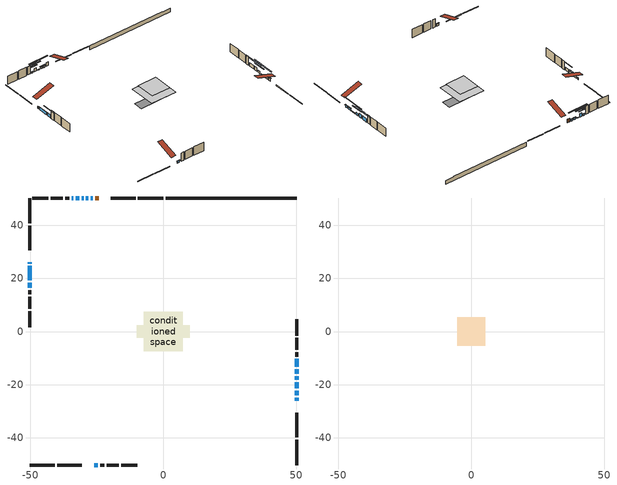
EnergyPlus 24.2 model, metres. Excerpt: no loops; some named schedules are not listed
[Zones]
conditioned space
 floor outside (Floor1 construction): -2.26,-2.26 -2.26,2.26 2.26,2.26 2.26,-2.26 z0.64
 floor adiabatic (AdiabaticFloorConstruction): -7.38,-7.38 -7.38,7.38 7.38,7.38 7.38,-7.38 z3.08
 floor foundation (Slab1 construction): -9.9,-2.45 -9.9,2.45 9.9,2.45 9.9,-2.45 z-1.65
 wall outside (RimJoist1 construction): -0.03,50.28 -9.51,50.28 / -50.28,-50.28 -40.79,-50.28 / -50.28,50.28 -50.28,40.79 / 50.28,-50.28 50.28,-40.79 z0.64:0.94
 wall outside (RimJoist2 construction): -10.44,50.28 -19.7,50.28 / -39.86,-50.28 -30.6,-50.28 / -50.28,39.86 -50.28,30.6 / 50.28,-39.86 50.28,-30.6 z0.64:0.94
 wall outside (AdiabaticWallConstruction 1): -24.29,50.28 -25.66,50.28 z0.64:2.67
 wall outside (AdiabaticWallConstruction): -50.28,26.01 -50.28,25.6 z0.64:1.86; 50.28,-26.01 50.28,-25 / 50.28,-24.07 50.28,-22.29 z0.64:1.91; -26.59,50.28 -27.26,50.28 / -28.18,50.28 -29.1,50.28 / -26.01,-50.28 -24.69,-50.28 z0.64:1.66; -50.28,24.67 -50.28,19.38 z0.64:2.16; 50.28,-21.36 50.28,-19.08 / -30.02,50.28 -30.79,50.28 z0.64:1.02; 50.28,-18.15 50.28,-16.83 z0.64:1.96; 50.28,-15.9 50.28,-14.23 z0.64:2.67; 50.28,-13.3 50.28,-10.35 / -31.72,50.28 -32.94,50.28 z0.64:2.57; -33.86,50.28 -34.48,50.28 z0.64:1.56; -50.28,18.45 -50.28,16.47 z0.64:2.47
 wall outside (Wall1 construction): -35.4,50.28 -36.94,50.28 / -23.76,-50.28 -22.22,-50.28 / -50.28,15.54 -50.28,14 / 50.28,-9.42 50.28,-7.88 z0.64:5.52
 wall outside (Wall2 construction): -37.87,50.28 -42.38,50.28 / -21.29,-50.28 -16.78,-50.28 / -50.28,13.07 -50.28,8.56 / 50.28,-6.95 50.28,-2.44 z0.64:5.52
 wall outside (Wall3 construction): -43.31,50.28 -49.35,50.28 / -15.86,-50.28 -9.81,-50.28 / -50.28,7.64 -50.28,1.59 / 50.28,-1.52 50.28,4.53 z0.64:5.52
 wall foundation (FoundationWall1 construction): 0.9,50.28,-1.65 0.9,50.28,0.64 45.34,50.28,0.64 45.34,50.28,0.41 50.28,50.28,0.41 50.28,50.28,-1.65
 window (WindowConstruction 12): -50.28,26.01 -50.28,25.6 z0.64:1.86
 window (WindowConstruction 6): 50.28,-26.01 50.28,-25 z0.64:1.91
 window (WindowConstruction 7): 50.28,-24.07 50.28,-22.29 z0.64:1.91
 window (WindowConstruction 8): -26.59,50.28 -27.25,50.28 z0.64:1.65
 window (WindowConstruction 9): -28.18,50.28 -29.1,50.28 z0.64:1.65
 window (WindowConstruction 10): -26.01,-50.28 -24.69,-50.28 z0.64:1.65
 window (WindowConstruction 11): -50.28,24.67 -50.28,19.38 z0.64:2.16
 window (WindowConstruction 13): 50.28,-21.36 50.28,-19.08 z0.64:1.02
 window (WindowConstruction 14): -30.03,50.28 -30.79,50.28 z0.64:1.02
 window (WindowConstruction): 50.28,-18.15 50.28,-16.83 z0.64:1.96
 window (WindowConstruction 1): 50.28,-15.9 50.28,-14.23 z0.64:2.67
 window (WindowConstruction 2): 50.28,-13.3 50.28,-10.35 z0.64:2.57
 window (WindowConstruction 3): -31.72,50.28 -32.94,50.28 z0.64:2.57
 window (WindowConstruction 4): -33.86,50.28 -34.47,50.28 z0.64:1.55
 window (WindowConstruction 5): -50.28,18.45 -50.28,16.47 z0.64:2.47
 door (Door): -24.29,50.28 -25.66,50.28 z0.64:2.67
 ceiling adiabatic (AdiabaticFloorConstruction): 7.38,-7.38 7.38,7.38 -7.38,7.38 -7.38,-7.38 z3.08
attic - vented
 floor to conditioned space (Floor2 construction Reversed): -5.33,-5.33 -5.33,5.33 5.33,5.33 5.33,-5.33 z5.52
 roof outside (Roof1 construction): -23.36,50.28,5.52 -23.36,39.91,8.97 -20.63,39.91,8.97 -20.63,50.28,5.52; -26.94,-50.28,5.52 -26.94,-39.91,8.97 -29.68,-39.91,8.97 -29.68,-50.28,5.52; -50.28,26.94,5.52 -39.91,26.94,8.97 -39.91,29.68,8.97 -50.28,29.68,5.52; 50.28,-26.94,5.52 39.91,-26.94,8.97 39.91,-29.68,8.97 50.28,-29.68,5.52
shading: 50.28,-24.8 50.28,-26.21 50.69,-26.21 50.69,-24.8 z2.11; 50.28,-22.09 50.28,-24.27 50.69,-24.27 50.69,-22.09 z2.11; -27.45,50.28 -26.39,50.28 -26.39,50.69 -27.45,50.69 z1.86; -29.3,50.28 -27.98,50.28 -27.98,50.69 -29.3,50.69 z1.86; -24.49,-50.28 -26.21,-50.28 -26.21,-50.69 -24.49,-50.69 z1.86; -50.28,19.18 -50.28,24.88 -50.69,24.88 -50.69,19.18 z2.37; 50.28,-13.7 50.28,-26.74 50.69,-26.74 50.69,-13.7 z6.4; -36.17,50.28 -24.65,50.28 -24.65,50.69 -36.17,50.69 z6.4; 50.28,-14.19 50.28,-20.79 50.69,-20.79 50.69,-14.19 z4.6; 50.28,-11.59 50.28,-18.54 50.69,-18.54 50.69,-11.59 z5.31; 50.28,-7.71 50.28,-15.94 50.69,-15.94 50.69,-7.71 z5.21; -35.57,50.28 -29.08,50.28 -29.08,50.69 -35.57,50.69 z5.21; -37.11,50.28 -31.22,50.28 -31.22,50.69 -37.11,50.69 z4.19; -50.28,13.83 -50.28,21.09 -50.69,21.09 -50.69,13.83 z5.11
[Building]
Building 1: Terrain=Suburbs
[Site:Location]
Toronto City Centre_ON: Latitude {deg}=43.63; Longitude {deg}=-79.39; Time Zone {hr}=-5; Elevation {m}=77; Keep Site Location Information=Yes
[Site:GroundTemperature:Shallow]
5.01852, 3.26908, 3.12898, 3.95918, 7.29196, 10.6092, 13.4851, 15.3069, 15.4617, 13.9799, 11.1774, 7.9619
[Site:WaterMainsTemperature]
Calculation Method=Schedule; Temperature Schedule=mains temperature schedule
[Material] Roughness=Rough; Thermal Absorptance=0.9
Name | Thickness {m} | Conductivity {W/m-K} | Density {kg/m3} | Specific Heat {J/kg-K} | Solar Absorptance | Visible Absorptance
asphalt or fiberglass shingles | 0.00635 | 0.162714 | 1121.4 | 1465.45 | 0.4 | 0.4
ceiling loosefill ins | 0.0846667 | 0.0480833 | 16.02 | 1046.75 | 0.7 | 0.7
ceiling stud and cavity | 0.1397 | 0.101066 | 65.682 | 1177.47 | 0.7 | 0.7
concrete 4.0 in. | 0.1016 | 1.803125 | 2242.8 | 837.4 | 0.7 | 0.7
concrete 8.0 in. | 0.2032 | 1.803125 | 2242.8 | 837.4 | 0.7 | 0.7
door material | 0.04445 | 0.053851 | 512.64 | 1214.23 | 0.7 | 0.7
exterior vertical ins | 0.07309 | 0.029427 | 32.04 | 1214.23 | 0.7 | 0.7
floor covering | 0.0127 | 0.0433444 | 54.468 | 1339.84 | 0.6 | 0.6
floor rigid ins | 0.103632 | 0.029427 | 32.04 | 1214.23 | 0.7 | 0.7
floor rigid ins 1; wall rigid ins 1 | 0.512978 | 0.029427 | 32.04 | 1214.23 | 0.7 | 0.7
floor stud and cavity | 0.1397 | 0.210334 | 92.3553 | 1139.71 | 0.7 | 0.7
floor stud and cavity 1 | 0.1397 | 1.75129 | 37.0049 | 1207.88 | 0.7 | 0.7
furniture material conditioned space 1 | 0.1524 | 0.115458 | 640.8 | 1214.23 | 0.6 | 0.6
gypsum board | 0.0127 | 0.160291 | 801 | 837.4 | 0.6 | 0.6
gypsum board 1 | 0.0127 | 0.160291 | 801 | 837.4 | 0.7 | 0.7
osb sheathing 0.5 in. | 0.0127 | 0.115458 | 512.64 | 1214.23 | 0.7 | 0.7
osb sheathing 0.75 in. | 0.01905 | 0.115458 | 512.64 | 1214.23 | 0.7 | 0.7
osb sheathing 2.0 in. | 0.0508 | 0.115458 | 512.64 | 1214.23 | 0.7 | 0.7
rim joist rigid ins; wall rigid ins | 0.051816 | 0.029427 | 32.04 | 1214.23 | 0.7 | 0.7
rim joist stud and cavity | 0.0508 | 0.0405436 | 125.044 | 1163.47 | 0.6 | 0.6
rim joist stud and cavity 1 | 0.0508 | 0.0333688 | 125.044 | 1163.47 | 0.6 | 0.6
wall stud and cavity | 0.1397 | 0.183232 | 139.0536 | 1170.24 | 0.7 | 0.7
wall stud and cavity 1 | 0.1397 | 0.150548 | 139.0536 | 1170.24 | 0.7 | 0.7
wall stud and cavity 2 | 0.1397 | 0.150263 | 139.0536 | 1170.24 | 0.7 | 0.7
wall stud and cavity 3 | 0.0889 | 0.380278 | 52.3479 | 1209.89 | 0.7 | 0.7
wall stud and cavity 4 | 0.0889 | 0.391764 | 83.0341 | 1211.67 | 0.7 | 0.7
wood siding | 0.0254 | 0.102417 | 544.68 | 1172.36 | 0.4 | 0.4
wood siding 1; wood siding 2; wood siding 3 | 0.0254 | 0.102417 | 544.68 | 1172.36 | 0.7 | 0.7
[WindowMaterial:SimpleGlazingSystem]
Name | U-Factor {W/m2-K} | Solar Heat Gain Coefficient
WindowMaterial | 2.912814 | 0.67
WindowMaterial 1 | 2.98038 | 0.59
WindowMaterial 10 | 2.95313 | 0.64
WindowMaterial 11 | 6.93965 | 0.69
WindowMaterial 12 | 3.03376 | 0.54
WindowMaterial 2 | 2.87193 | 0.71
WindowMaterial 3 | 2.90259 | 0.68
WindowMaterial 4 | 2.97868 | 0.61
WindowMaterial 5 | 2.94859 | 0.64
WindowMaterial 6 | 2.92814 | 0.66
WindowMaterial 7 | 2.90373 | 0.68
WindowMaterial 8 | 2.96732 | 0.62
WindowMaterial 9 | 2.94461 | 0.64
[Construction]
AdiabaticFloorConstruction: floor stud and cavity 1, floor rigid ins 1, osb sheathing 0.75 in., floor covering
AdiabaticWallConstruction: wood siding 2, wall rigid ins 1, wall stud and cavity 3, gypsum board
AdiabaticWallConstruction 1: wood siding 3, wall rigid ins 1, wall stud and cavity 3, gypsum board
Door: door material
Floor1 construction: floor stud and cavity, floor rigid ins, osb sheathing 0.75 in., floor covering
Floor2 construction Reversed: gypsum board, ceiling stud and cavity, ceiling loosefill ins
FoundationWall1 construction: concrete 8.0 in., gypsum board 1
furniture construction conditioned space 1: furniture material conditioned space 1
PartitionWallConstruction: gypsum board, wall stud and cavity 4, gypsum board
RimJoist1 construction: wood siding 1, rim joist rigid ins, osb sheathing 2.0 in., rim joist stud and cavity
RimJoist2 construction: wood siding 1, rim joist rigid ins, osb sheathing 2.0 in., rim joist stud and cavity 1
Roof1 construction: asphalt or fiberglass shingles
Slab1 construction: concrete 4.0 in.
Wall1 construction: wood siding, wall rigid ins, osb sheathing 0.5 in., wall stud and cavity, gypsum board
Wall2 construction: wood siding, wall rigid ins, osb sheathing 0.5 in., wall stud and cavity 1, gypsum board
Wall3 construction: wood siding, wall rigid ins, osb sheathing 0.5 in., wall stud and cavity 2, gypsum board
WindowConstruction: WindowMaterial
WindowConstruction 1: WindowMaterial 1
WindowConstruction 10; WindowConstruction 8: WindowMaterial 8
WindowConstruction 11: WindowMaterial 10
WindowConstruction 12: WindowMaterial 11
WindowConstruction 13; WindowConstruction 14: WindowMaterial 12
WindowConstruction 2: WindowMaterial 2
WindowConstruction 3: WindowMaterial 3
WindowConstruction 4: WindowMaterial 4
WindowConstruction 5: WindowMaterial 5
WindowConstruction 6: WindowMaterial 6
WindowConstruction 7: WindowMaterial 7
WindowConstruction 9: WindowMaterial 9
[Zone] Multiplier=1; Part of Total Floor Area=Yes
Name | Volume {m3}
attic - vented | 63.6709
conditioned space | 851.2
[Space]
Name | Zone | Volume {m3}
attic - vented 1 | attic - vented | 63.6709
conditioned space 1 | conditioned space | 851.2
[ZoneInfiltration:EffectiveLeakageArea]
infil attic - vented 1: Zone or Space=attic - vented 1; Schedule=Always On Discrete; Effective Air Leakage Area {cm2}=4776; Stack Coefficient=0.000240451; Wind Coefficient=1.04769e-05
[ZoneMixing]
whole house fan mix: Zone or Space=attic - vented; Schedule=Always On Continuous; Design Flow Rate Calculation Method=Flow/Zone; Design Flow Rate {m3/s}=0; Source Zone or Space=conditioned space
[SurfaceProperty:ExposedFoundationPerimeter]
Slab1: Exposed Perimeter Calculation Method=TotalExposedPerimeter; Total Exposed Perimeter {m}=49.377
[InternalMass] Zone or ZoneList=conditioned space; Space or SpaceList=conditioned space 1
Name | Construction | Surface Area {m2}
furniture mass conditioned space 1 | furniture construction conditioned space 1 | 134.136
partition wall mass | PartitionWallConstruction | 335.339
[Lights]
interior lighting: Zone or ZoneList or Space or SpaceList=conditioned space 1; Schedule=interior lighting schedule; Design Level Calculation Method=LightingLevel; Lighting Level {W}=343.2; Return Air Fraction=0; Fraction Radiant=0.6; Fraction Visible=0.2; Fraction Replaceable=1
[People]
occupants: Zone or ZoneList or Space or SpaceList=conditioned space 1; Number of People Schedule=occupants schedule; Number of People Calculation Method=People; Number of People=3; Fraction Radiant=0.314171; Sensible Heat Fraction=0.56303; Activity Level Schedule=occupants activity schedule; Carbon Dioxide Generation Rate {m3/s-W}=0; Enable ASHRAE 55 Comfort Warnings=No; Mean Radiant Temperature Calculation Type=EnclosureAveraged
[ElectricEquipment] Zone or ZoneList or Space or SpaceList=conditioned space 1; Design Level Calculation Method=EquipmentLevel
Name | Schedule | Design Level {W} | Fraction Latent | Fraction Radiant | Fraction Lost
clothes dryer | clothes dryer schedule | 140.772 | 0.015 | 0.081 | 0.85
clothes washer | clothes washer schedule | 32.1985 | 0.03 | 0.162 | 0.7
cooking range | cooking range schedule | 215.147 | 0.08 | 0.432 | 0.2
dishwasher | dishwasher schedule | 66.8632 | 0.3 | 0.18 | 0.4
fridge | fridge schedule | 72.9452 | 0 | 0.6 | 0
mech vent house fan | mech vent house fan schedule | 0.95 | 0 | 0 | 1
mech vent house fan cfis | mech vent house fan cfis schedule | 0 | 0 | 0 | 0
misc plug loads | misc plug loads schedule | 494.7 | 0.045 | 0.513 | 0.1
whole house fan | Always On Discrete | 0 | 0 | 0 | 1
[OtherEquipment] Zone or ZoneList or Space or SpaceList=conditioned space 1; Design Level Calculation Method=EquipmentLevel
Name | Fuel Type | Schedule | Design Level {W} | Fraction Latent | Fraction Radiant | Fraction Lost
clothes dryer 1 | Electricity | clothes dryer schedule | 0 | 0.015 | 0.081 | 0.85
cooking range 1 | Electricity | cooking range schedule | 0 | 0.08 | 0.432 | 0.2
general water use latent | None | general water use schedule | 62.594 | 1 | 0 | 0
general water use sensible | None | general water use schedule | -61.6891 | 0 | 0.6 | 0
mech vent house fan latent load | None | Always On Discrete | 0 | 1 | 0 | 0
mech vent house fan sensible load | None | Always On Discrete | 0 | 0 | 0 | 0
water heater energy adjustment1 | NaturalGas | Always On Discrete | 0.01 | 0 | 0 | 1
[ZoneInfiltration:DesignFlowRate] Zone or ZoneList or Space or SpaceList=conditioned space 1; Schedule=Always On Discrete; Design Flow Rate Calculation Method=Flow/Zone; Design Flow Rate {m3/s}=0
infil flow; natural vent flow; whole house fan flow
[Foundation:Kiva]
Foundation Kiva 1: Initial Indoor Air Temperature {C}=18; Wall Height Above Grade {m}=0.639989; Wall Depth Below Slab {m}=0.2032; Custom Block Material Name 1=exterior vertical ins; Custom Block Depth 1 {m}=2.28999; Custom Block X Position 1 {m}=0.2159; Custom Block Z Position 1 {m}=0
[Foundation:Kiva:Settings]
Soil Conductivity {W/m-K}=0.849921; Soil Density {kg/m3}=1842.3; Soil Specific Heat {J/kg-K}=418.7; Ground Solar Absorptivity=0.9; Ground Thermal Absorptivity=0.9; Ground Surface Roughness {m}=0.03; Far-Field Width {m}=40; Deep-Ground Boundary Condition=ZeroFlux; Deep-Ground Depth {m}=40; Minimum Cell Dimension {m}=0.2; Maximum Cell Growth Coefficient=3; Simulation Timestep=Timestep
[Exterior:Lights]
exterior lighting: Schedule=exterior lighting schedule; Design Level {W}=75.6
[Schedule:Constant]
Name | Hourly Value
Always On Continuous; mech vent house fan schedule; mech vent house fan cfis schedule; Always On Discrete | 1
occupants activity schedule | 117.228
fridge schedule | 0
[Schedule:Week:Daily]
interior lighting schedule Week Rule - Jan1-Jan27: interior lighting schedule day, interior lighting schedule day, interior lighting schedule day, interior lighting schedule day, interior lighting schedule day, interior lighting schedule day, interior lighting schedule day, interior lighting schedule default day, interior lighting schedule default day, interior lighting schedule default day, interior lighting schedule default day, interior lighting schedule default day
interior lighting schedule Week Rule - Jan28-Feb3: interior lighting schedule day, interior lighting schedule day, interior lighting schedule day, interior lighting schedule day, interior lighting schedule day 1, interior lighting schedule day 1, interior lighting schedule day 1, interior lighting schedule default day, interior lighting schedule default day, interior lighting schedule default day, interior lighting schedule default day, interior lighting schedule default day
interior lighting schedule Week Rule - Feb4-Feb24: interior lighting schedule day 1, interior lighting schedule day 1, interior lighting schedule day 1, interior lighting schedule day 1, interior lighting schedule day 1, interior lighting schedule day 1, interior lighting schedule day 1, interior lighting schedule default day, interior lighting schedule default day, interior lighting schedule default day, interior lighting schedule default day, interior lighting schedule default day
interior lighting schedule Week Rule - Feb25-Mar3: interior lighting schedule day 1, interior lighting schedule day 1, interior lighting schedule day 1, interior lighting schedule day 1, interior lighting schedule day 2, interior lighting schedule day 2, interior lighting schedule day 2, interior lighting schedule default day, interior lighting schedule default day, interior lighting schedule default day, interior lighting schedule default day, interior lighting schedule default day
interior lighting schedule Week Rule - Mar4-Mar31: interior lighting schedule day 2, interior lighting schedule day 2, interior lighting schedule day 2, interior lighting schedule day 2, interior lighting schedule day 2, interior lighting schedule day 2, interior lighting schedule day 2, interior lighting schedule default day, interior lighting schedule default day, interior lighting schedule default day, interior lighting schedule default day, interior lighting schedule default day
interior lighting schedule Week Rule - Apr1-Apr28: interior lighting schedule day 3, interior lighting schedule day 3, interior lighting schedule day 3, interior lighting schedule day 3, interior lighting schedule day 3, interior lighting schedule day 3, interior lighting schedule day 3, interior lighting schedule default day, interior lighting schedule default day, interior lighting schedule default day, interior lighting schedule default day, interior lighting schedule default day
interior lighting schedule Week Rule - Apr29-May5: interior lighting schedule day 3, interior lighting schedule day 3, interior lighting schedule day 4, interior lighting schedule day 4, interior lighting schedule day 4, interior lighting schedule day 4, interior lighting schedule day 4, interior lighting schedule default day, interior lighting schedule default day, interior lighting schedule default day, interior lighting schedule default day, interior lighting schedule default day
interior lighting schedule Week Rule - May6-May26: interior lighting schedule day 4, interior lighting schedule day 4, interior lighting schedule day 4, interior lighting schedule day 4, interior lighting schedule day 4, interior lighting schedule day 4, interior lighting schedule day 4, interior lighting schedule default day, interior lighting schedule default day, interior lighting schedule default day, interior lighting schedule default day, interior lighting schedule default day
interior lighting schedule Week Rule - May27-Jun2: interior lighting schedule day 4, interior lighting schedule day 4, interior lighting schedule day 4, interior lighting schedule day 4, interior lighting schedule day 4, interior lighting schedule day 5, interior lighting schedule day 5, interior lighting schedule default day, interior lighting schedule default day, interior lighting schedule default day, interior lighting schedule default day, interior lighting schedule default day
interior lighting schedule Week Rule - Jun3-Jun30: interior lighting schedule day 5, interior lighting schedule day 5, interior lighting schedule day 5, interior lighting schedule day 5, interior lighting schedule day 5, interior lighting schedule day 5, interior lighting schedule day 5, interior lighting schedule default day, interior lighting schedule default day, interior lighting schedule default day, interior lighting schedule default day, interior lighting schedule default day
interior lighting schedule Week Rule - Jul1-Jul28: interior lighting schedule day 6, interior lighting schedule day 6, interior lighting schedule day 6, interior lighting schedule day 6, interior lighting schedule day 6, interior lighting schedule day 6, interior lighting schedule day 6, interior lighting schedule default day, interior lighting schedule default day, interior lighting schedule default day, interior lighting schedule default day, interior lighting schedule default day
interior lighting schedule Week Rule - Jul29-Aug4: interior lighting schedule day 6, interior lighting schedule day 6, interior lighting schedule day 6, interior lighting schedule day 7, interior lighting schedule day 7, interior lighting schedule day 7, interior lighting schedule day 7, interior lighting schedule default day, interior lighting schedule default day, interior lighting schedule default day, interior lighting schedule default day, interior lighting schedule default day
interior lighting schedule Week Rule - Aug5-Aug25: interior lighting schedule day 7, interior lighting schedule day 7, interior lighting schedule day 7, interior lighting schedule day 7, interior lighting schedule day 7, interior lighting schedule day 7, interior lighting schedule day 7, interior lighting schedule default day, interior lighting schedule default day, interior lighting schedule default day, interior lighting schedule default day, interior lighting schedule default day
interior lighting schedule Week Rule - Aug26-Sep1: interior lighting schedule day 7, interior lighting schedule day 7, interior lighting schedule day 7, interior lighting schedule day 7, interior lighting schedule day 7, interior lighting schedule day 7, interior lighting schedule day 8, interior lighting schedule default day, interior lighting schedule default day, interior lighting schedule default day, interior lighting schedule default day, interior lighting schedule default day
interior lighting schedule Week Rule - Sep2-Sep29: interior lighting schedule day 8, interior lighting schedule day 8, interior lighting schedule day 8, interior lighting schedule day 8, interior lighting schedule day 8, interior lighting schedule day 8, interior lighting schedule day 8, interior lighting schedule default day, interior lighting schedule default day, interior lighting schedule default day, interior lighting schedule default day, interior lighting schedule default day
interior lighting schedule Week Rule - Sep30-Oct6: interior lighting schedule day 8, interior lighting schedule day 9, interior lighting schedule day 9, interior lighting schedule day 9, interior lighting schedule day 9, interior lighting schedule day 9, interior lighting schedule day 9, interior lighting schedule default day, interior lighting schedule default day, interior lighting schedule default day, interior lighting schedule default day, interior lighting schedule default day
interior lighting schedule Week Rule - Oct7-Oct27: interior lighting schedule day 9, interior lighting schedule day 9, interior lighting schedule day 9, interior lighting schedule day 9, interior lighting schedule day 9, interior lighting schedule day 9, interior lighting schedule day 9, interior lighting schedule default day, interior lighting schedule default day, interior lighting schedule default day, interior lighting schedule default day, interior lighting schedule default day
interior lighting schedule Week Rule - Oct28-Nov3: interior lighting schedule day 9, interior lighting schedule day 9, interior lighting schedule day 9, interior lighting schedule day 9, interior lighting schedule day 10, interior lighting schedule day 10, interior lighting schedule day 10, interior lighting schedule default day, interior lighting schedule default day, interior lighting schedule default day, interior lighting schedule default day, interior lighting schedule default day
interior lighting schedule Week Rule - Nov4-Nov24: interior lighting schedule day 10, interior lighting schedule day 10, interior lighting schedule day 10, interior lighting schedule day 10, interior lighting schedule day 10, interior lighting schedule day 10, interior lighting schedule day 10, interior lighting schedule default day, interior lighting schedule default day, interior lighting schedule default day, interior lighting schedule default day, interior lighting schedule default day
interior lighting schedule Week Rule - Nov25-Dec1: interior lighting schedule day 10, interior lighting schedule day 10, interior lighting schedule day 10, interior lighting schedule day 10, interior lighting schedule day 10, interior lighting schedule day 10, interior lighting schedule day 11, interior lighting schedule default day, interior lighting schedule default day, interior lighting schedule default day, interior lighting schedule default day, interior lighting schedule default day
interior lighting schedule Week Rule - Dec2-Dec31: interior lighting schedule day 11, interior lighting schedule day 11, interior lighting schedule day 11, interior lighting schedule day 11, interior lighting schedule day 11, interior lighting schedule day 11, interior lighting schedule day 11, interior lighting schedule default day, interior lighting schedule default day, interior lighting schedule default day, interior lighting schedule default day, interior lighting schedule default day
occupants schedule Week Rule - Jan1-Dec31: occupants schedule day, occupants schedule day, occupants schedule day, occupants schedule day, occupants schedule day, occupants schedule day, occupants schedule day, occupants schedule default day, occupants schedule default day, occupants schedule default day, occupants schedule default day, occupants schedule default day
clothes dryer schedule Week Rule - Jan1-Dec31: clothes dryer schedule day, clothes dryer schedule day, clothes dryer schedule day, clothes dryer schedule day, clothes dryer schedule day, clothes dryer schedule day, clothes dryer schedule day, clothes dryer schedule default day, clothes dryer schedule default day, clothes dryer schedule default day, clothes dryer schedule default day, clothes dryer schedule default day
clothes washer schedule Week Rule - Jan1-Dec31: clothes washer schedule day, clothes washer schedule day, clothes washer schedule day, clothes washer schedule day, clothes washer schedule day, clothes washer schedule day, clothes washer schedule day, clothes washer schedule default day, clothes washer schedule default day, clothes washer schedule default day, clothes washer schedule default day, clothes washer schedule default day
cooking range schedule Week Rule - Jan1-Dec31: cooking range schedule day, cooking range schedule day, cooking range schedule day, cooking range schedule day, cooking range schedule day, cooking range schedule day, cooking range schedule day, cooking range schedule default day, cooking range schedule default day, cooking range schedule default day, cooking range schedule default day, cooking range schedule default day
dishwasher schedule Week Rule - Jan1-Dec31: dishwasher schedule day, dishwasher schedule day, dishwasher schedule day, dishwasher schedule day, dishwasher schedule day, dishwasher schedule day, dishwasher schedule day, dishwasher schedule default day, dishwasher schedule default day, dishwasher schedule default day, dishwasher schedule default day, dishwasher schedule default day
misc plug loads schedule Week Rule - Jan1-Dec31: misc plug loads schedule day, misc plug loads schedule day, misc plug loads schedule day, misc plug loads schedule day, misc plug loads schedule day, misc plug loads schedule day, misc plug loads schedule day, misc plug loads schedule default day, misc plug loads schedule default day, misc plug loads schedule default day, misc plug loads schedule default day, misc plug loads schedule default day
general water use schedule Week Rule - Jan1-Dec31: general water use schedule day, general water use schedule day, general water use schedule day, general water use schedule day, general water use schedule day, general water use schedule day, general water use schedule day, general water use schedule default day, general water use schedule default day, general water use schedule default day, general water use schedule default day, general water use schedule default day
exterior lighting schedule Week Rule - Jan1-Jan27: exterior lighting schedule day, exterior lighting schedule day, exterior lighting schedule day, exterior lighting schedule day, exterior lighting schedule day, exterior lighting schedule day, exterior lighting schedule day, exterior lighting schedule default day, exterior lighting schedule default day, exterior lighting schedule default day, exterior lighting schedule default day, exterior lighting schedule default day
exterior lighting schedule Week Rule - Jan28-Feb3: exterior lighting schedule day, exterior lighting schedule day, exterior lighting schedule day, exterior lighting schedule day, exterior lighting schedule day 1, exterior lighting schedule day 1, exterior lighting schedule day 1, exterior lighting schedule default day, exterior lighting schedule default day, exterior lighting schedule default day, exterior lighting schedule default day, exterior lighting schedule default day
exterior lighting schedule Week Rule - Feb4-Feb24: exterior lighting schedule day 1, exterior lighting schedule day 1, exterior lighting schedule day 1, exterior lighting schedule day 1, exterior lighting schedule day 1, exterior lighting schedule day 1, exterior lighting schedule day 1, exterior lighting schedule default day, exterior lighting schedule default day, exterior lighting schedule default day, exterior lighting schedule default day, exterior lighting schedule default day
exterior lighting schedule Week Rule - Feb25-Mar3: exterior lighting schedule day 1, exterior lighting schedule day 1, exterior lighting schedule day 1, exterior lighting schedule day 1, exterior lighting schedule day 2, exterior lighting schedule day 2, exterior lighting schedule day 2, exterior lighting schedule default day, exterior lighting schedule default day, exterior lighting schedule default day, exterior lighting schedule default day, exterior lighting schedule default day
exterior lighting schedule Week Rule - Mar4-Mar31: exterior lighting schedule day 2, exterior lighting schedule day 2, exterior lighting schedule day 2, exterior lighting schedule day 2, exterior lighting schedule day 2, exterior lighting schedule day 2, exterior lighting schedule day 2, exterior lighting schedule default day, exterior lighting schedule default day, exterior lighting schedule default day, exterior lighting schedule default day, exterior lighting schedule default day
exterior lighting schedule Week Rule - Apr1-Apr28: exterior lighting schedule day 3, exterior lighting schedule day 3, exterior lighting schedule day 3, exterior lighting schedule day 3, exterior lighting schedule day 3, exterior lighting schedule day 3, exterior lighting schedule day 3, exterior lighting schedule default day, exterior lighting schedule default day, exterior lighting schedule default day, exterior lighting schedule default day, exterior lighting schedule default day
exterior lighting schedule Week Rule - Apr29-May5: exterior lighting schedule day 3, exterior lighting schedule day 3, exterior lighting schedule day 4, exterior lighting schedule day 4, exterior lighting schedule day 4, exterior lighting schedule day 4, exterior lighting schedule day 4, exterior lighting schedule default day, exterior lighting schedule default day, exterior lighting schedule default day, exterior lighting schedule default day, exterior lighting schedule default day
exterior lighting schedule Week Rule - May6-May26: exterior lighting schedule day 4, exterior lighting schedule day 4, exterior lighting schedule day 4, exterior lighting schedule day 4, exterior lighting schedule day 4, exterior lighting schedule day 4, exterior lighting schedule day 4, exterior lighting schedule default day, exterior lighting schedule default day, exterior lighting schedule default day, exterior lighting schedule default day, exterior lighting schedule default day
exterior lighting schedule Week Rule - May27-Jun2: exterior lighting schedule day 4, exterior lighting schedule day 4, exterior lighting schedule day 4, exterior lighting schedule day 4, exterior lighting schedule day 4, exterior lighting schedule day 5, exterior lighting schedule day 5, exterior lighting schedule default day, exterior lighting schedule default day, exterior lighting schedule default day, exterior lighting schedule default day, exterior lighting schedule default day
exterior lighting schedule Week Rule - Jun3-Jun30: exterior lighting schedule day 5, exterior lighting schedule day 5, exterior lighting schedule day 5, exterior lighting schedule day 5, exterior lighting schedule day 5, exterior lighting schedule day 5, exterior lighting schedule day 5, exterior lighting schedule default day, exterior lighting schedule default day, exterior lighting schedule default day, exterior lighting schedule default day, exterior lighting schedule default day
exterior lighting schedule Week Rule - Jul1-Jul28: exterior lighting schedule day 6, exterior lighting schedule day 6, exterior lighting schedule day 6, exterior lighting schedule day 6, exterior lighting schedule day 6, exterior lighting schedule day 6, exterior lighting schedule day 6, exterior lighting schedule default day, exterior lighting schedule default day, exterior lighting schedule default day, exterior lighting schedule default day, exterior lighting schedule default day
exterior lighting schedule Week Rule - Jul29-Aug4: exterior lighting schedule day 6, exterior lighting schedule day 6, exterior lighting schedule day 6, exterior lighting schedule day 7, exterior lighting schedule day 7, exterior lighting schedule day 7, exterior lighting schedule day 7, exterior lighting schedule default day, exterior lighting schedule default day, exterior lighting schedule default day, exterior lighting schedule default day, exterior lighting schedule default day
exterior lighting schedule Week Rule - Aug5-Aug25: exterior lighting schedule day 7, exterior lighting schedule day 7, exterior lighting schedule day 7, exterior lighting schedule day 7, exterior lighting schedule day 7, exterior lighting schedule day 7, exterior lighting schedule day 7, exterior lighting schedule default day, exterior lighting schedule default day, exterior lighting schedule default day, exterior lighting schedule default day, exterior lighting schedule default day
exterior lighting schedule Week Rule - Aug26-Sep1: exterior lighting schedule day 7, exterior lighting schedule day 7, exterior lighting schedule day 7, exterior lighting schedule day 7, exterior lighting schedule day 7, exterior lighting schedule day 7, exterior lighting schedule day 8, exterior lighting schedule default day, exterior lighting schedule default day, exterior lighting schedule default day, exterior lighting schedule default day, exterior lighting schedule default day
exterior lighting schedule Week Rule - Sep2-Sep29: exterior lighting schedule day 8, exterior lighting schedule day 8, exterior lighting schedule day 8, exterior lighting schedule day 8, exterior lighting schedule day 8, exterior lighting schedule day 8, exterior lighting schedule day 8, exterior lighting schedule default day, exterior lighting schedule default day, exterior lighting schedule default day, exterior lighting schedule default day, exterior lighting schedule default day
exterior lighting schedule Week Rule - Sep30-Oct6: exterior lighting schedule day 8, exterior lighting schedule day 9, exterior lighting schedule day 9, exterior lighting schedule day 9, exterior lighting schedule day 9, exterior lighting schedule day 9, exterior lighting schedule day 9, exterior lighting schedule default day, exterior lighting schedule default day, exterior lighting schedule default day, exterior lighting schedule default day, exterior lighting schedule default day
exterior lighting schedule Week Rule - Oct7-Oct27: exterior lighting schedule day 9, exterior lighting schedule day 9, exterior lighting schedule day 9, exterior lighting schedule day 9, exterior lighting schedule day 9, exterior lighting schedule day 9, exterior lighting schedule day 9, exterior lighting schedule default day, exterior lighting schedule default day, exterior lighting schedule default day, exterior lighting schedule default day, exterior lighting schedule default day
exterior lighting schedule Week Rule - Oct28-Nov3: exterior lighting schedule day 9, exterior lighting schedule day 9, exterior lighting schedule day 9, exterior lighting schedule day 9, exterior lighting schedule day 10, exterior lighting schedule day 10, exterior lighting schedule day 10, exterior lighting schedule default day, exterior lighting schedule default day, exterior lighting schedule default day, exterior lighting schedule default day, exterior lighting schedule default day
[Schedule:Year]
interior lighting schedule: interior lighting schedule Week Rule - Jan1-Jan27, 1, 1, 1, 27, interior lighting schedule Week Rule - Jan28-Feb3, 1, 28, 2, 3, interior lighting schedule Week Rule - Feb4-Feb24, 2, 4, 2, 24, interior lighting schedule Week Rule - Feb25-Mar3, 2, 25, 3, 3, interior lighting schedule Week Rule - Mar4-Mar31, 3, 4, 3, 31, interior lighting schedule Week Rule - Apr1-Apr28, 4, 1, 4, 28, interior lighting schedule Week Rule - Apr29-May5, 4, 29, 5, 5, interior lighting schedule Week Rule - May6-May26, 5, 6, 5, 26, interior lighting schedule Week Rule - May27-Jun2, 5, 27, 6, 2, interior lighting schedule Week Rule - Jun3-Jun30, 6, 3, 6, 30, interior lighting schedule Week Rule - Jul1-Jul28, 7, 1, 7, 28, interior lighting schedule Week Rule - Jul29-Aug4, 7, 29, 8, 4, interior lighting schedule Week Rule - Aug5-Aug25, 8, 5, 8, 25, interior lighting schedule Week Rule - Aug26-Sep1, 8, 26, 9, 1, interior lighting schedule Week Rule - Sep2-Sep29, 9, 2, 9, 29, interior lighting schedule Week Rule - Sep30-Oct6, 9, 30, 10, 6, interior lighting schedule Week Rule - Oct7-Oct27, 10, 7, 10, 27, interior lighting schedule Week Rule - Oct28-Nov3, 10, 28, 11, 3, interior lighting schedule Week Rule - Nov4-Nov24, 11, 4, 11, 24, interior lighting schedule Week Rule - Nov25-Dec1, 11, 25, 12, 1, interior lighting schedule Week Rule - Dec2-Dec31, 12, 2, 12, 31
occupants schedule: occupants schedule Week Rule - Jan1-Dec31, 1, 1, 12, 31
clothes dryer schedule: clothes dryer schedule Week Rule - Jan1-Dec31, 1, 1, 12, 31
clothes washer schedule: clothes washer schedule Week Rule - Jan1-Dec31, 1, 1, 12, 31
cooking range schedule: cooking range schedule Week Rule - Jan1-Dec31, 1, 1, 12, 31
dishwasher schedule: dishwasher schedule Week Rule - Jan1-Dec31, 1, 1, 12, 31
misc plug loads schedule: misc plug loads schedule Week Rule - Jan1-Dec31, 1, 1, 12, 31
general water use schedule: general water use schedule Week Rule - Jan1-Dec31, 1, 1, 12, 31
exterior lighting schedule: exterior lighting schedule Week Rule - Jan1-Jan27, 1, 1, 1, 27, exterior lighting schedule Week Rule - Jan28-Feb3, 1, 28, 2, 3, exterior lighting schedule Week Rule - Feb4-Feb24, 2, 4, 2, 24, exterior lighting schedule Week Rule - Feb25-Mar3, 2, 25, 3, 3, exterior lighting schedule Week Rule - Mar4-Mar31, 3, 4, 3, 31, exterior lighting schedule Week Rule - Apr1-Apr28, 4, 1, 4, 28, exterior lighting schedule Week Rule - Apr29-May5, 4, 29, 5, 5, exterior lighting schedule Week Rule - May6-May26, 5, 6, 5, 26, exterior lighting schedule Week Rule - May27-Jun2, 5, 27, 6, 2, exterior lighting schedule Week Rule - Jun3-Jun30, 6, 3, 6, 30, exterior lighting schedule Week Rule - Jul1-Jul28, 7, 1, 7, 28, exterior lighting schedule Week Rule - Jul29-Aug4, 7, 29, 8, 4, exterior lighting schedule Week Rule - Aug5-Aug25, 8, 5, 8, 25, exterior lighting schedule Week Rule - Aug26-Sep1, 8, 26, 9, 1, exterior lighting schedule Week Rule - Sep2-Sep29, 9, 2, 9, 29, exterior lighting schedule Week Rule - Sep30-Oct6, 9, 30, 10, 6, exterior lighting schedule Week Rule - Oct7-Oct27, 10, 7, 10, 27, exterior lighting schedule Week Rule - Oct28-Nov3, 10, 28, 11, 3, exterior lighting schedule Week Rule - Nov4-Nov24, 11, 4, 11, 24, exterior lighting schedule Week Rule - Nov25-Dec1, 11, 25, 12, 1, exterior lighting schedule Week Rule - Dec2-Dec31, 12, 2, 12, 31
[Schedule:Compact]
mains temperature schedule: Through: 01/01, For: AllDays, Until: 24:00, 8.80333, Through: 01/02, For: AllDays, Until: 24:00, 8.74333, Through: 01/03, For: AllDays, Until: 24:00, 8.68389, Through: 01/04, For: AllDays, Until: 24:00, 8.62611, Through: 01/05, For: AllDays, Until: 24:00, 8.56944, Through: 01/06, For: AllDays, Until: 24:00, 8.51389, Through: 01/07, For: AllDays, Until: 24:00, 8.45944, Through: 01/08, For: AllDays, Until: 24:00, 8.40611, Through: 01/09, For: AllDays, Until: 24:00, 8.35389, Through: 01/10, For: AllDays, Until: 24:00, 8.30278, Through: 01/11, For: AllDays, Until: 24:00, 8.25333, Through: 01/12, For: AllDays, Until: 24:00, 8.205, Through: 01/13, For: AllDays, Until: 24:00, 8.15778, Through: 01/14, For: AllDays, Until: 24:00, 8.11222, Through: 01/15, For: AllDays, Until: 24:00, 8.06778, Through: 01/16, For: AllDays, Until: 24:00, 8.02444, Through: 01/17, For: AllDays, Until: 24:00, 7.98222, Through: 01/18, For: AllDays, Until: 24:00, 7.94167, Through: 01/19, For: AllDays, Until: 24:00, 7.90222, Through: 01/20, For: AllDays, Until: 24:00, 7.86444, Through: 01/21, For: AllDays, Until: 24:00, 7.82778, Through: 01/22, For: AllDays, Until: 24:00, 7.79278, Through: 01/23, For: AllDays, Until: 24:00, 7.75889, Through: 01/24, For: AllDays, Until: 24:00, 7.72667, Through: 01/25, For: AllDays, Until: 24:00, 7.69556, Through: 01/26, For: AllDays, Until: 24:00, 7.66611, Through: 01/27, For: AllDays, Until: 24:00, 7.63778, Through: 01/28, For: AllDays, Until: 24:00, 7.61111, Through: 01/29, For: AllDays, Until: 24:00, 7.58556, Through: 01/30, For: AllDays, Until: 24:00, 7.56167, Through: 01/31, For: AllDays, Until: 24:00, 7.53944, Through: 02/01, For: AllDays, Until: 24:00, 7.51833, Through: 02/02, For: AllDays, Until: 24:00, 7.49889, Through: 02/03, For: AllDays, Until: 24:00, 7.48111, Through: 02/04, For: AllDays, Until: 24:00, 7.46444, Through: 02/05, For: AllDays, Until: 24:00, 7.44944, Through: 02/06, For: AllDays, Until: 24:00, 7.43556, Through: 02/07, For: AllDays, Until: 24:00, 7.42333, Through: 02/08, For: AllDays, Until: 24:00, 7.41278, Through: 02/09, For: AllDays, Until: 24:00, 7.40389, Through: 02/10, For: AllDays, Until: 24:00, 7.39611, Through: 02/11, For: AllDays, Until: 24:00, 7.39, Through: 02/12, For: AllDays, Until: 24:00, 7.38556, Through: 02/13, For: AllDays, Until: 24:00, 7.38222, Through: 02/14, For: AllDays, Until: 24:00, 7.38056, Through: 02/15, For: AllDays, Until: 24:00, 7.38056, Through: 02/16, For: AllDays, Until: 24:00, 7.38222, Through: 02/17, For: AllDays, Until: 24:00, 7.385, Through: 02/18, For: AllDays, Until: 24:00, 7.38944, Through: 02/19, For: AllDays, Until: 24:00, 7.395, Through: 02/20, For: AllDays, Until: 24:00, 7.40278, Through: 02/21, For: AllDays, Until: 24:00, 7.41167, Through: 02/22, For: AllDays, Until: 24:00, 7.42222, Through: 02/23, For: AllDays, Until: 24:00, 7.43389, Through: 02/24, For: AllDays, Until: 24:00, 7.44722, Through: 02/25, For: AllDays, Until: 24:00, 7.46222, Through: 02/26, For: AllDays, Until: 24:00, 7.47833, Through: 02/27, For: AllDays, Until: 24:00, 7.49611, Through: 02/28, For: AllDays, Until: 24:00, 7.51556, Through: 03/01, For: AllDays, Until: 24:00, 7.53667, Through: 03/02, For: AllDays, Until: 24:00, 7.55889, Through: 03/03, For: AllDays, Until: 24:00, 7.58222, Through: 03/04, For: AllDays, Until: 24:00, 7.60722, Through: 03/05, For: AllDays, Until: 24:00, 7.63389, Through: 03/06, For: AllDays, Until: 24:00, 7.66222, Through: 03/07, For: AllDays, Until: 24:00, 7.69111, Through: 03/08, For: AllDays, Until: 24:00, 7.72222, Through: 03/09, For: AllDays, Until: 24:00, 7.75444, Through: 03/10, For: AllDays, Until: 24:00, 7.78778, Through: 03/11, For: AllDays, Until: 24:00, 7.82278, Through: 03/12, For: AllDays, Until: 24:00, 7.85944, Through: 03/13, For: AllDays, Until: 24:00, 7.89722, Through: 03/14, For: AllDays, Until: 24:00, 7.93611, Through: 03/15, For: AllDays, Until: 24:00, 7.97667, Through: 03/16, For: AllDays, Until: 24:00, 8.01833, Through: 03/17, For: AllDays, Until: 24:00, 8.06167, Through: 03/18, For: AllDays, Until: 24:00, 8.10611, Through: 03/19, For: AllDays, Until: 24:00, 8.15167, Through: 03/20, For: AllDays, Until: 24:00, 8.19833, Through: 03/21, For: AllDays, Until: 24:00, 8.24667, Through: 03/22, For: AllDays, Until: 24:00, 8.29611, Through: 03/23, For: AllDays, Until: 24:00, 8.34667, Through: 03/24, For: AllDays, Until: 24:00, 8.39889, Through: 03/25, For: AllDays, Until: 24:00, 8.45167, Through: 03/26, For: AllDays, Until: 24:00, 8.50611, Through: 03/27, For: AllDays, Until: 24:00, 8.56167, Through: 03/28, For: AllDays, Until: 24:00, 8.61833, Through: 03/29, For: AllDays, Until: 24:00, 8.67611, Through: 03/30, For: AllDays, Until: 24:00, 8.735, Through: 03/31, For: AllDays, Until: 24:00, 8.795, Through: 04/01, For: AllDays, Until: 24:00, 8.85611, Through: 04/02, For: AllDays, Until: 24:00, 8.91833, Through: 04/03, For: AllDays, Until: 24:00, 8.98167, Through: 04/04, For: AllDays, Until: 24:00, 9.04556, Through: 04/05, For: AllDays, Until: 24:00, 9.11111, Through: 04/06, For: AllDays, Until: 24:00, 9.17722, Through: 04/07, For: AllDays, Until: 24:00, 9.24444, Through: 04/08, For: AllDays, Until: 24:00, 9.31222, Through: 04/09, For: AllDays, Until: 24:00, 9.38167, Through: 04/10, For: AllDays, Until: 24:00, 9.45167, Through: 04/11, For: AllDays, Until: 24:00, 9.52222, Through: 04/12, For: AllDays, Until: 24:00, 9.59444, Through: 04/13, For: AllDays, Until: 24:00, 9.66667, Through: 04/14, For: AllDays, Until: 24:00, 9.74, Through: 04/15, For: AllDays, Until: 24:00, 9.81444, Through: 04/16, For: AllDays, Until: 24:00, 9.88944, Through: 04/17, For: AllDays, Until: 24:00, 9.96556, Through: 04/18, For: AllDays, Until: 24:00, 10.0417, Through: 04/19, For: AllDays, Until: 24:00, 10.1189, Through: 04/20, For: AllDays, Until: 24:00, 10.1972, Through: 04/21, For: AllDays, Until: 24:00, 10.2756, Through: 04/22, For: AllDays, Until: 24:00, 10.355, Through: 04/23, For: AllDays, Until: 24:00, 10.435, Through: 04/24, For: AllDays, Until: 24:00, 10.515, Through: 04/25, For: AllDays, Until: 24:00, 10.5961, Through: 04/26, For: AllDays, Until: 24:00, 10.6778, Through: 04/27, For: AllDays, Until: 24:00, 10.76, Through: 04/28, For: AllDays, Until: 24:00, 10.8428, Through: 04/29, For: AllDays, Until: 24:00, 10.9261, Through: 04/30, For: AllDays, Until: 24:00, 11.0094, Through: 05/01, For: AllDays, Until: 24:00, 11.0933, Through: 05/02, For: AllDays, Until: 24:00, 11.1778, Through: 05/03, For: AllDays, Until: 24:00, 11.2628, Through: 05/04, For: AllDays, Until: 24:00, 11.3478, Through: 05/05, For: AllDays, Until: 24:00, 11.4333, Through: 05/06, For: AllDays, Until: 24:00, 11.5189, Through: 05/07, For: AllDays, Until: 24:00, 11.605, Through: 05/08, For: AllDays, Until: 24:00, 11.6917, Through: 05/09, For: AllDays, Until: 24:00, 11.7778, Through: 05/10, For: AllDays, Until: 24:00, 11.865, Through: 05/11, For: AllDays, Until: 24:00, 11.9517, Through: 05/12, For: AllDays, Until: 24:00, 12.0389, Through: 05/13, For: AllDays, Until: 24:00, 12.1261, Through: 05/14, For: AllDays, Until: 24:00, 12.2133, Through: 05/15, For: AllDays, Until: 24:00, 12.3006, Through: 05/16, For: AllDays, Until: 24:00, 12.3883, Through: 05/17, For: AllDays, Until: 24:00, 12.4756, Through: 05/18, For: AllDays, Until: 24:00, 12.5628, Through: 05/19, For: AllDays, Until: 24:00, 12.6506, Through: 05/20, For: AllDays, Until: 24:00, 12.7378, Through: 05/21, For: AllDays, Until: 24:00, 12.825, Through: 05/22, For: AllDays, Until: 24:00, 12.9122, Through: 05/23, For: AllDays, Until: 24:00, 12.9994, Through: 05/24, For: AllDays, Until: 24:00, 13.0861, Through: 05/25, For: AllDays, Until: 24:00, 13.1728, Through: 05/26, For: AllDays, Until: 24:00, 13.2594, Through: 05/27, For: AllDays, Until: 24:00, 13.3456, Through: 05/28, For: AllDays, Until: 24:00, 13.4317, Through: 05/29, For: AllDays, Until: 24:00, 13.5172, Through: 05/30, For: AllDays, Until: 24:00, 13.6028, Through: 05/31, For: AllDays, Until: 24:00, 13.6878, Through: 06/01, For: AllDays, Until: 24:00, 13.7722, Through: 06/02, For: AllDays, Until: 24:00, 13.8567, Through: 06/03, For: AllDays, Until: 24:00, 13.9406, Through: 06/04, For: AllDays, Until: 24:00, 14.0239, Through: 06/05, For: AllDays, Until: 24:00, 14.1067, Through: 06/06, For: AllDays, Until: 24:00, 14.1894, Through: 06/07, For: AllDays, Until: 24:00, 14.2711, Through: 06/08, For: AllDays, Until: 24:00, 14.3528, Through: 06/09, For: AllDays, Until: 24:00, 14.4339, Through: 06/10, For: AllDays, Until: 24:00, 14.5139, Through: 06/11, For: AllDays, Until: 24:00, 14.5939, Through: 06/12, For: AllDays, Until: 24:00, 14.6728, Through: 06/13, For: AllDays, Until: 24:00, 14.7511, Through: 06/14, For: AllDays, Until: 24:00, 14.8289, Through: 06/15, For: AllDays, Until: 24:00, 14.9061, Through: 06/16, For: AllDays, Until: 24:00, 14.9822, Through: 06/17, For: AllDays, Until: 24:00, 15.0578, Through: 06/18, For: AllDays, Until: 24:00, 15.1328, Through: 06/19, For: AllDays, Until: 24:00, 15.2067, Through: 06/20, For: AllDays, Until: 24:00, 15.28, Through: 06/21, For: AllDays, Until: 24:00, 15.3522, Through: 06/22, For: AllDays, Until: 24:00, 15.4239, Through: 06/23, For: AllDays, Until: 24:00, 15.4944, Through: 06/24, For: AllDays, Until: 24:00, 15.5639, Through: 06/25, For: AllDays, Until: 24:00, 15.6328, Through: 06/26, For: AllDays, Until: 24:00, 15.7006, Through: 06/27, For: AllDays, Until: 24:00, 15.7678, Through: 06/28, For: AllDays, Until: 24:00, 15.8333, Through: 06/29, For: AllDays, Until: 24:00, 15.8983, Through: 06/30, For: AllDays, Until: 24:00, 15.9622, Through: 07/01, For: AllDays, Until: 24:00, 16.025, Through: 07/02, For: AllDays, Until: 24:00, 16.0872, Through: 07/03, For: AllDays, Until: 24:00, 16.1478, Through: 07/04, For: AllDays, Until: 24:00, 16.2072, Through: 07/05, For: AllDays, Until: 24:00, 16.2661, Through: 07/06, For: AllDays, Until: 24:00, 16.3233, Through: 07/07, For: AllDays, Until: 24:00, 16.3794, Through: 07/08, For: AllDays, Until: 24:00, 16.435, Through: 07/09, For: AllDays, Until: 24:00, 16.4889, Through: 07/10, For: AllDays, Until: 24:00, 16.5417, Through: 07/11, For: AllDays, Until: 24:00, 16.5928, Through: 07/12, For: AllDays, Until: 24:00, 16.6433, Through: 07/13, For: AllDays, Until: 24:00, 16.6922, Through: 07/14, For: AllDays, Until: 24:00, 16.74, Through: 07/15, For: AllDays, Until: 24:00, 16.7867, Through: 07/16, For: AllDays, Until: 24:00, 16.8322, Through: 07/17, For: AllDays, Until: 24:00, 16.8761, Through: 07/18, For: AllDays, Until: 24:00, 16.9189, Through: 07/19, For: AllDays, Until: 24:00, 16.96, Through: 07/20, For: AllDays, Until: 24:00, 17, Through: 07/21, For: AllDays, Until: 24:00, 17.0389, Through: 07/22, For: AllDays, Until: 24:00, 17.0761, Through: 07/23, For: AllDays, Until: 24:00, 17.1122, Through: 07/24, For: AllDays, Until: 24:00, 17.1467, Through: 07/25, For: AllDays, Until: 24:00, 17.18, Through: 07/26, For: AllDays, Until: 24:00, 17.2117, Through: 07/27, For: AllDays, Until: 24:00, 17.2422, Through: 07/28, For: AllDays, Until: 24:00, 17.2711, Through: 07/29, For: AllDays, Until: 24:00, 17.2983, Through: 07/30, For: AllDays, Until: 24:00, 17.3244, Through: 07/31, For: AllDays, Until: 24:00, 17.3494, Through: 08/01, For: AllDays, Until: 24:00, 17.3728, Through: 08/02, For: AllDays, Until: 24:00, 17.3944, Through: 08/03, For: AllDays, Until: 24:00, 17.4144, Through: 08/04, For: AllDays, Until: 24:00, 17.4333, Through: 08/05, For: AllDays, Until: 24:00, 17.4506, Through: 08/06, For: AllDays, Until: 24:00, 17.4667, Through: 08/07, For: AllDays, Until: 24:00, 17.4811, Through: 08/08, For: AllDays, Until: 24:00, 17.4939, Through: 08/09, For: AllDays, Until: 24:00, 17.5056, Through: 08/10, For: AllDays, Until: 24:00, 17.5156, Through: 08/11, For: AllDays, Until: 24:00, 17.5239, Through: 08/12, For: AllDays, Until: 24:00, 17.5311, Through: 08/13, For: AllDays, Until: 24:00, 17.5361, Through: 08/14, For: AllDays, Until: 24:00, 17.54, Through: 08/15, For: AllDays, Until: 24:00, 17.5428, Through: 08/16, For: AllDays, Until: 24:00, 17.5439, Through: 08/17, For: AllDays, Until: 24:00, 17.5433, Through: 08/18, For: AllDays, Until: 24:00, 17.5411, Through: 08/19, For: AllDays, Until: 24:00, 17.5372, Through: 08/20, For: AllDays, Until: 24:00, 17.5322, Through: 08/21, For: AllDays, Until: 24:00, 17.5256, Through: 08/22, For: AllDays, Until: 24:00, 17.5178, Through: 08/23, For: AllDays, Until: 24:00, 17.5083, Through: 08/24, For: AllDays, Until: 24:00, 17.4972, Through: 08/25, For: AllDays, Until: 24:00, 17.4844, Through: 08/26, For: AllDays, Until: 24:00, 17.4706, Through: 08/27, For: AllDays, Until: 24:00, 17.455, Through: 08/28, For: AllDays, Until: 24:00, 17.4378, Through: 08/29, For: AllDays, Until: 24:00, 17.4194, Through: 08/30, For: AllDays, Until: 24:00, 17.3994, Through: 08/31, For: AllDays, Until: 24:00, 17.3778, Through: 09/01, For: AllDays, Until: 24:00, 17.355, Through: 09/02, For: AllDays, Until: 24:00, 17.3311, Through: 09/03, For: AllDays, Until: 24:00, 17.305, Through: 09/04, For: AllDays, Until: 24:00, 17.2778, Through: 09/05, For: AllDays, Until: 24:00, 17.2494, Through: 09/06, For: AllDays, Until: 24:00, 17.2194, Through: 09/07, For: AllDays, Until: 24:00, 17.1878, Through: 09/08, For: AllDays, Until: 24:00, 17.155, Through: 09/09, For: AllDays, Until: 24:00, 17.1206, Through: 09/10, For: AllDays, Until: 24:00, 17.085, Through: 09/11, For: AllDays, Until: 24:00, 17.0483, Through: 09/12, For: AllDays, Until: 24:00, 17.01, Through: 09/13, For: AllDays, Until: 24:00, 16.97, Through: 09/14, For: AllDays, Until: 24:00, 16.9289, Through: 09/15, For: AllDays, Until: 24:00, 16.8867, Through: 09/16, For: AllDays, Until: 24:00, 16.8428, Through: 09/17, For: AllDays, Until: 24:00, 16.7983, Through: 09/18, For: AllDays, Until: 24:00, 16.7517, Through: 09/19, For: AllDays, Until: 24:00, 16.7044, Through: 09/20, For: AllDays, Until: 24:00, 16.6556, Through: 09/21, For: AllDays, Until: 24:00, 16.6056, Through: 09/22, For: AllDays, Until: 24:00, 16.5544, Through: 09/23, For: AllDays, Until: 24:00, 16.5017, Through: 09/24, For: AllDays, Until: 24:00, 16.4483, Through: 09/25, For: AllDays, Until: 24:00, 16.3933, Through: 09/26, For: AllDays, Until: 24:00, 16.3372, Through: 09/27, For: AllDays, Until: 24:00, 16.2806, Through: 09/28, For: AllDays, Until: 24:00, 16.2222, Through: 09/29, For: AllDays, Until: 24:00, 16.1628, Through: 09/30, For: AllDays, Until: 24:00, 16.1022, Through: 10/01, For: AllDays, Until: 24:00, 16.0406, Through: 10/02, For: AllDays, Until: 24:00, 15.9778, Through: 10/03, For: AllDays, Until: 24:00, 15.9144, Through: 10/04, For: AllDays, Until: 24:00, 15.8494, Through: 10/05, For: AllDays, Until: 24:00, 15.7839, Through: 10/06, For: AllDays, Until: 24:00, 15.7172, Through: 10/07, For: AllDays, Until: 24:00, 15.6494, Through: 10/08, For: AllDays, Until: 24:00, 15.5811, Through: 10/09, For: AllDays, Until: 24:00, 15.5117, Through: 10/10, For: AllDays, Until: 24:00, 15.4411, Through: 10/11, For: AllDays, Until: 24:00, 15.37, Through: 10/12, For: AllDays, Until: 24:00, 15.2978, Through: 10/13, For: AllDays, Until: 24:00, 15.225, Through: 10/14, For: AllDays, Until: 24:00, 15.1511, Through: 10/15, For: AllDays, Until: 24:00, 15.0767, Through: 10/16, For: AllDays, Until: 24:00, 15.0011, Through: 10/17, For: AllDays, Until: 24:00, 14.925, Through: 10/18, For: AllDays, Until: 24:00, 14.8483, Through: 10/19, For: AllDays, Until: 24:00, 14.7706, Through: 10/20, For: AllDays, Until: 24:00, 14.6922, Through: 10/21, For: AllDays, Until: 24:00, 14.6133, Through: 10/22, For: AllDays, Until: 24:00, 14.5339, Through: 10/23, For: AllDays, Until: 24:00, 14.4539, Through: 10/24, For: AllDays, Until: 24:00, 14.3728, Through: 10/25, For: AllDays, Until: 24:00, 14.2917, Through: 10/26, For: AllDays, Until: 24:00, 14.21, Through: 10/27, For: AllDays, Until: 24:00, 14.1272, Through: 10/28, For: AllDays, Until: 24:00, 14.0444, Through: 10/29, For: AllDays, Until: 24:00, 13.9611, Through: 10/30, For: AllDays, Until: 24:00, 13.8772, Through: 10/31, For: AllDays, Until: 24:00, 13.7933, Through: 11/01, For: AllDays, Until: 24:00, 13.7089, Through: 11/02, For: AllDays, Until: 24:00, 13.6239, Through: 11/03, For: AllDays, Until: 24:00, 13.5383, Through: 11/04, For: AllDays, Until: 24:00, 13.4528, Through: 11/05, For: AllDays, Until: 24:00, 13.3667, Through: 11/06, For: AllDays, Until: 24:00, 13.2806, Through: 11/07, For: AllDays, Until: 24:00, 13.1944, Through: 11/08, For: AllDays, Until: 24:00, 13.1078, Through: 11/09, For: AllDays, Until: 24:00, 13.0206, Through: 11/10, For: AllDays, Until: 24:00, 12.9339, Through: 11/11, For: AllDays, Until: 24:00, 12.8467, Through: 11/12, For: AllDays, Until: 24:00, 12.7594, Through: 11/13, For: AllDays, Until: 24:00, 12.6722, Through: 11/14, For: AllDays, Until: 24:00, 12.5844, Through: 11/15, For: AllDays, Until: 24:00, 12.4972, Through: 11/16, For: AllDays, Until: 24:00, 12.41, Through: 11/17, For: AllDays, Until: 24:00, 12.3222, Through: 11/18, For: AllDays, Until: 24:00, 12.235, Through: 11/19, For: AllDays, Until: 24:00, 12.1478, Through: 11/20, For: AllDays, Until: 24:00, 12.0606, Through: 11/21, For: AllDays, Until: 24:00, 11.9733, Through: 11/22, For: AllDays, Until: 24:00, 11.8861, Through: 11/23, For: AllDays, Until: 24:00, 11.7994, Through: 11/24, For: AllDays, Until: 24:00, 11.7128, Through: 11/25, For: AllDays, Until: 24:00, 11.6267, Through: 11/26, For: AllDays, Until: 24:00, 11.5406, Through: 11/27, For: AllDays, Until: 24:00, 11.4544, Through: 11/28, For: AllDays, Until: 24:00, 11.3689, Through: 11/29, For: AllDays, Until: 24:00, 11.2839, Through: 11/30, For: AllDays, Until: 24:00, 11.1989, Through: 12/01, For: AllDays, Until: 24:00, 11.1144, Through: 12/02, For: AllDays, Until: 24:00, 11.03, Through: 12/03, For: AllDays, Until: 24:00, 10.9467, Through: 12/04, For: AllDays, Until: 24:00, 10.8633, Through: 12/05, For: AllDays, Until: 24:00, 10.7806, Through: 12/06, For: AllDays, Until: 24:00, 10.6983, Through: 12/07, For: AllDays, Until: 24:00, 10.6167, Through: 12/08, For: AllDays, Until: 24:00, 10.5356, Through: 12/09, For: AllDays, Until: 24:00, 10.4544, Through: 12/10, For: AllDays, Until: 24:00, 10.3744, Through: 12/11, For: AllDays, Until: 24:00, 10.295, Through: 12/12, For: AllDays, Until: 24:00, 10.2167, Through: 12/13, For: AllDays, Until: 24:00, 10.1383, Through: 12/14, For: AllDays, Until: 24:00, 10.0611, Through: 12/15, For: AllDays, Until: 24:00, 9.98444, Through: 12/16, For: AllDays, Until: 24:00, 9.90833, Through: 12/17, For: AllDays, Until: 24:00, 9.83278, Through: 12/18, For: AllDays, Until: 24:00, 9.75833, Through: 12/19, For: AllDays, Until: 24:00, 9.685, Through: 12/20, For: AllDays, Until: 24:00, 9.61222, Through: 12/21, For: AllDays, Until: 24:00, 9.54, Through: 12/22, For: AllDays, Until: 24:00, 9.46889, Through: 12/23, For: AllDays, Until: 24:00, 9.39889, Through: 12/24, For: AllDays, Until: 24:00, 9.32944, Through: 12/25, For: AllDays, Until: 24:00, 9.26111, Through: 12/26, For: AllDays, Until: 24:00, 9.19389, Through: 12/27, For: AllDays, Until: 24:00, 9.12722, Through: 12/28, For: AllDays, Until: 24:00, 9.06167, Through: 12/29, For: AllDays, Until: 24:00, 8.99722, Through: 12/30, For: AllDays, Until: 24:00, 8.93389, Through: 12/31, For: AllDays, Until: 24:00, 8.87111
